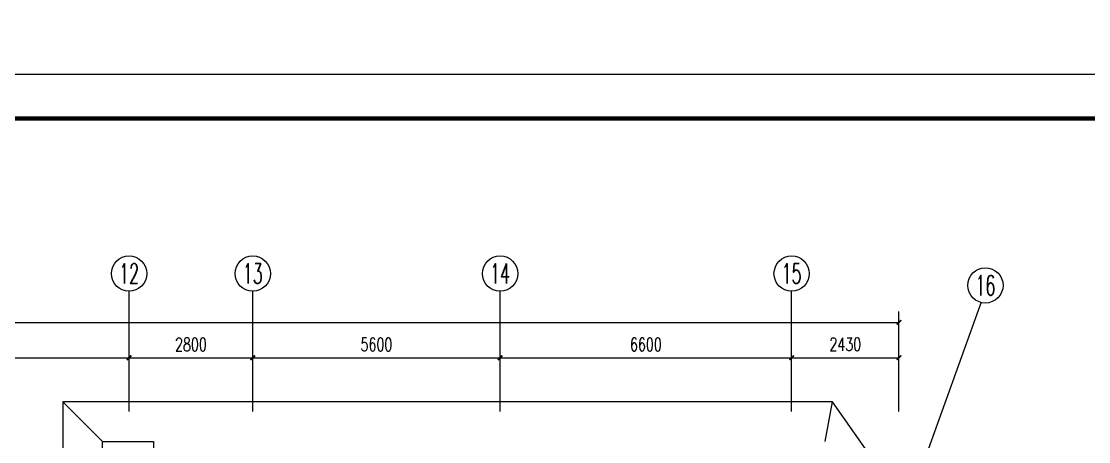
# Model space of a CAD drawing. Extents: x 2166032 to 5302137, y 581493 to 2416206.
# Drawn here: x 2506403 to 2530567, y 1231071 to 1240587 of the extents above; entities that cross this region are included whole.
import ezdxf
from ezdxf.enums import TextEntityAlignment as Align

# ---------------------------------------------------------------- set-up
doc = ezdxf.new("R2010")
doc.units = 0
doc.header["$LTSCALE"] = 1000
doc.header["$MEASUREMENT"] = 0
for name, color, linetype in [('3T_WOOD', 21, 'Continuous'), ('AXIS', 3, 'Continuous'), ('AXIS_TEXT', 7, 'Continuous'), ('PUB_TITLE', 137, 'Continuous'), ('石材幕墙', 8, 'Continuous')]:
    doc.layers.add(name, color=color, linetype=linetype)
doc.styles.add('_TCH_AXIS', font='complex_.ttf')
doc.styles.add('COMPLEX', font='complex_.ttf')
doc.styles.add('DIM_FONT', font='simplex_.ttf', dxfattribs={"width": 0.7})
doc.dimstyles.new('DIMN', dxfattribs={"dimtxt": 300, "dimasz": 100, "dimexe": 250, "dimexo": 300, "dimgap": 150, "dimtad": 1, "dimdec": 0, "dimzin": 0, "dimdsep": 46, "dimtxsty": 'DIM_FONT', "dimblk": 'ARCHTICK', "dimcen": 0.09, "dimclrt": 7, "dimazin": 2, "dimtfac": 1, "dimtdec": 0, "dimtix": 1, "dimtmove": 2, "dimatfit": 3, "dimldrblk": 'ARCHTICK', "dimfxl": 1, "dimtolj": 1, "dimtzin": 0, "dimarcsym": 0})

# ---------------------------------------------------------------- blocks, each defined once
blk = doc.blocks.new('_ArchTick')
at = {"color": 0, "linetype": 'ByBlock', "const_width": 0.4}
blk.add_lwpolyline([(-0.5, -0.5), (0.5, 0.5)], dxfattribs=at)
blk = doc.blocks.new('*D2862')
at = {"layer": 'AXIS', "color": 0, "lineweight": -2}
for p, q in [((2500443, 1231757), (2500443, 1233221)), ((2508843, 1231757), (2508843, 1233221)), ((2500443, 1232971), (2508843, 1232971))]:
    blk.add_line(p, q, dxfattribs=at)
at = {"layer": 'Defpoints', "color": 0}
for p in [(2508843, 1232971), (2500443, 1231457), (2508843, 1231457)]:
    blk.add_point(p, dxfattribs=at)
at = {"layer": 'AXIS', "color": 0, "lineweight": -2, "xscale": 100, "yscale": 100, "zscale": 100, "rotation": 180}
blk.add_blockref('_ArchTick', (2500443, 1232971), dxfattribs=at)
at = {"layer": 'AXIS', "color": 0, "lineweight": -2, "xscale": 100, "yscale": 100, "zscale": 100}
blk.add_blockref('_ArchTick', (2508843, 1232971), dxfattribs=at)
at = {"layer": 'AXIS', "color": 7, "insert": (2504643, 1233275), "char_height": 300, "attachment_point": 5, "style": 'DIM_FONT'}
blk.add_mtext('\\A1;8400', dxfattribs=at)
blk = doc.blocks.new('*D2863')
at = {"layer": 'AXIS', "color": 0, "lineweight": -2}
for p, q in [((2508843, 1231757), (2508843, 1233221)), ((2511643, 1231757), (2511643, 1233221)), ((2508843, 1232971), (2511643, 1232971))]:
    blk.add_line(p, q, dxfattribs=at)
at = {"layer": 'Defpoints', "color": 0}
for p in [(2511643, 1232971), (2508843, 1231457), (2511643, 1231457)]:
    blk.add_point(p, dxfattribs=at)
at = {"layer": 'AXIS', "color": 0, "lineweight": -2, "xscale": 100, "yscale": 100, "zscale": 100, "rotation": 180}
blk.add_blockref('_ArchTick', (2508843, 1232971), dxfattribs=at)
at = {"layer": 'AXIS', "color": 0, "lineweight": -2, "xscale": 100, "yscale": 100, "zscale": 100}
blk.add_blockref('_ArchTick', (2511643, 1232971), dxfattribs=at)
at = {"layer": 'AXIS', "color": 7, "insert": (2510243, 1233272), "char_height": 300, "attachment_point": 5, "style": 'DIM_FONT'}
blk.add_mtext('\\A1;2800', dxfattribs=at)
blk = doc.blocks.new('*D2864')
at = {"layer": 'AXIS', "color": 0, "lineweight": -2}
for p, q in [((2511643, 1231757), (2511643, 1233221)), ((2517243, 1231757), (2517243, 1233221)), ((2511643, 1232971), (2517243, 1232971))]:
    blk.add_line(p, q, dxfattribs=at)
at = {"layer": 'Defpoints', "color": 0}
for p in [(2517243, 1232971), (2511643, 1231457), (2517243, 1231457)]:
    blk.add_point(p, dxfattribs=at)
at = {"layer": 'AXIS', "color": 0, "lineweight": -2, "xscale": 100, "yscale": 100, "zscale": 100, "rotation": 180}
blk.add_blockref('_ArchTick', (2511643, 1232971), dxfattribs=at)
at = {"layer": 'AXIS', "color": 0, "lineweight": -2, "xscale": 100, "yscale": 100, "zscale": 100}
blk.add_blockref('_ArchTick', (2517243, 1232971), dxfattribs=at)
at = {"layer": 'AXIS', "color": 7, "insert": (2514443, 1233272), "char_height": 300, "attachment_point": 5, "style": 'DIM_FONT'}
blk.add_mtext('\\A1;5600', dxfattribs=at)
blk = doc.blocks.new('*D2865')
at = {"layer": 'AXIS', "color": 0, "lineweight": -2}
for p, q in [((2517243, 1231757), (2517243, 1233221)), ((2523843, 1231757), (2523843, 1233221)), ((2517243, 1232971), (2523843, 1232971))]:
    blk.add_line(p, q, dxfattribs=at)
at = {"layer": 'Defpoints', "color": 0}
for p in [(2523843, 1232971), (2517243, 1231457), (2523843, 1231457)]:
    blk.add_point(p, dxfattribs=at)
at = {"layer": 'AXIS', "color": 0, "lineweight": -2, "xscale": 100, "yscale": 100, "zscale": 100, "rotation": 180}
blk.add_blockref('_ArchTick', (2517243, 1232971), dxfattribs=at)
at = {"layer": 'AXIS', "color": 0, "lineweight": -2, "xscale": 100, "yscale": 100, "zscale": 100}
blk.add_blockref('_ArchTick', (2523843, 1232971), dxfattribs=at)
at = {"layer": 'AXIS', "color": 7, "insert": (2520543, 1233272), "char_height": 300, "attachment_point": 5, "style": 'DIM_FONT'}
blk.add_mtext('\\A1;6600', dxfattribs=at)
blk = doc.blocks.new('*D2866')
at = {"layer": 'AXIS', "color": 0, "lineweight": -2}
for p, q in [((2523843, 1231757), (2523843, 1233221)), ((2526273, 1231757), (2526273, 1233221)), ((2523843, 1232971), (2526273, 1232971))]:
    blk.add_line(p, q, dxfattribs=at)
at = {"layer": 'Defpoints', "color": 0}
for p in [(2526273, 1232971), (2523843, 1231457), (2526273, 1231457)]:
    blk.add_point(p, dxfattribs=at)
at = {"layer": 'AXIS', "color": 0, "lineweight": -2, "xscale": 100, "yscale": 100, "zscale": 100, "rotation": 180}
blk.add_blockref('_ArchTick', (2523843, 1232971), dxfattribs=at)
at = {"layer": 'AXIS', "color": 0, "lineweight": -2, "xscale": 100, "yscale": 100, "zscale": 100}
blk.add_blockref('_ArchTick', (2526273, 1232971), dxfattribs=at)
at = {"layer": 'AXIS', "color": 7, "insert": (2525058, 1233275), "char_height": 300, "attachment_point": 5, "style": 'DIM_FONT'}
blk.add_mtext('\\A1;2430', dxfattribs=at)
blk = doc.blocks.new('*D2867')
at = {"layer": 'AXIS', "color": 0, "lineweight": -2}
for p, q in [((2448643, 1232057), (2448643, 1234021)), ((2526273, 1232057), (2526273, 1234021)), ((2448643, 1233771), (2526273, 1233771))]:
    blk.add_line(p, q, dxfattribs=at)
at = {"layer": 'Defpoints', "color": 0}
for p in [(2526273, 1233771), (2448643, 1231757), (2526273, 1231757)]:
    blk.add_point(p, dxfattribs=at)
at = {"layer": 'AXIS', "color": 0, "lineweight": -2, "xscale": 100, "yscale": 100, "zscale": 100, "rotation": 180}
blk.add_blockref('_ArchTick', (2448643, 1233771), dxfattribs=at)
at = {"layer": 'AXIS', "color": 0, "lineweight": -2, "xscale": 100, "yscale": 100, "zscale": 100}
blk.add_blockref('_ArchTick', (2526273, 1233771), dxfattribs=at)
at = {"layer": 'AXIS', "color": 7, "insert": (2487458, 1234072), "char_height": 300, "attachment_point": 5, "style": 'DIM_FONT'}
blk.add_mtext('\\A1;77630', dxfattribs=at)
blk = doc.blocks.new('_AXISO')
blk.add_circle((0, 0), 0.5)
at = {"layer": 'AXIS_TEXT', "style": 'COMPLEX', "width": 1.171875}
blk.add_attdef('A', text='', height=0.56, dxfattribs=at).set_placement((-0.25, -0.28), (0.25, -0.28), align=Align.FIT)

msp = doc.modelspace()

# ---------------------------------------------------------------- linework, layer by layer
msp.add_circle((2604640.5, 1020101.3), 438608.5)
at = {"layer": '3T_WOOD'}
for points in [[(2525825.8, 1224247.1), (2527314.1, 1228352.9), (2524768.5, 1231970.7), (2507342.8, 1231970.7), (2507342.8, 1219470.7), (2501792.8, 1219470.7)], [(2508242.8, 1231070.7), (2507342.8, 1231970.7)], [(2524601.3, 1231070.7), (2524768.5, 1231970.7)]]:
    msp.add_lwpolyline(points, dxfattribs=at)
at = {"layer": 'AXIS'}
for p, q in [((2508842.8, 1231981.9), (2508842.8, 1234475.4)), ((2511642.8, 1231981.9), (2511642.8, 1234475.4)), ((2517242.8, 1231981.9), (2517242.8, 1234475.4)), ((2523842.8, 1231981.9), (2523842.8, 1234475.4)), ((2526786.6, 1230470.7), (2528144.9, 1234233))]:
    msp.add_line(p, q, dxfattribs=at)
msp.add_circle((2528229, 1234609.2), 400, dxfattribs=at)
at = {"layer": 'PUB_TITLE'}
msp.add_lwpolyline([(2433582.7, 1179986.1), (2538682.7, 1179986.1), (2538682.7, 1239386.1), (2433582.7, 1239386.1)], close=True, dxfattribs=at)
at = {"layer": 'PUB_TITLE', "const_width": 100}
msp.add_lwpolyline([(2436082.7, 1180986.1), (2537682.7, 1180986.1), (2537682.7, 1238386.1), (2436082.7, 1238386.1)], close=True, dxfattribs=at)
at = {"layer": '石材幕墙'}
msp.add_lwpolyline([(2508492.8, 1229170.7), (2508242.8, 1229170.7), (2508242.8, 1231070.7), (2509392.8, 1231070.7), (2509392.8, 1230770.7)], dxfattribs=at)

# ---------------------------------------------------------------- block references
at = {"layer": 'AXIS'}
ref = msp.add_blockref('_AXISO', (2508842.8, 1234875.4), dxfattribs=dict(at, xscale=800, yscale=800, zscale=800))
ref.add_attrib('A', '12', dxfattribs={"layer": 'AXIS_TEXT', "height": 452.55, "style": '_TCH_AXIS', "width": 0.597514}).set_placement((2508616.5, 1234649.2), (2509069, 1234649.2), align=Align.FIT)
ref = msp.add_blockref('_AXISO', (2511642.8, 1234875.4), dxfattribs=dict(at, xscale=800, yscale=800, zscale=800))
ref.add_attrib('A', '13', dxfattribs={"layer": 'AXIS_TEXT', "height": 452.55, "style": '_TCH_AXIS', "width": 0.597514}).set_placement((2511416.5, 1234649.2), (2511869, 1234649.2), align=Align.FIT)
ref = msp.add_blockref('_AXISO', (2517242.8, 1234875.4), dxfattribs=dict(at, xscale=800, yscale=800, zscale=800))
ref.add_attrib('A', '14', dxfattribs={"layer": 'AXIS_TEXT', "height": 452.55, "style": '_TCH_AXIS', "width": 0.581255}).set_placement((2517016.5, 1234649.2), (2517469, 1234649.2), align=Align.FIT)
ref = msp.add_blockref('_AXISO', (2523842.8, 1234875.4), dxfattribs=dict(at, xscale=800, yscale=800, zscale=800))
ref.add_attrib('A', '15', dxfattribs={"layer": 'AXIS_TEXT', "height": 452.55, "style": '_TCH_AXIS', "width": 0.597514}).set_placement((2523616.5, 1234649.2), (2524069, 1234649.2), align=Align.FIT)

# ---------------------------------------------------------------- texts
at = {"layer": 'AXIS_TEXT', "style": '_TCH_AXIS', "width": 0.597514}
msp.add_text('16', height=452.55, dxfattribs=at).set_placement((2528002.7, 1234383), (2528455.3, 1234383), align=Align.FIT)

# ---------------------------------------------------------------- dimensions: what is measured, and where the dimension line sits
at = {"layer": 'AXIS'}
for p1, p2, distance, picture, middle in [((2448642.8, 1231756.6), (2526272.8, 1231756.6), 2014.1, '*D2867', (2487457.8, 1234072)), ((2500442.8, 1231456.6), (2508842.8, 1231456.6), 1514.1, '*D2862', (2504642.8, 1233275.5)), ((2508842.8, 1231456.6), (2511642.8, 1231456.6), 1514.1, '*D2863', (2510242.8, 1233272)), ((2511642.8, 1231456.6), (2517242.8, 1231456.6), 1514.1, '*D2864', (2514442.8, 1233272)), ((2517242.8, 1231456.6), (2523842.8, 1231456.6), 1514.1, '*D2865', (2520542.8, 1233272)), ((2523842.8, 1231456.6), (2526272.8, 1231456.6), 1514.1, '*D2866', (2525057.8, 1233275.5))]:
    dim = msp.add_aligned_dim(p1=p1, p2=p2, distance=distance, dimstyle='DIMN', dxfattribs=at)
    dim.commit()
    dim.dimension.update_dxf_attribs({"geometry": picture, "text_midpoint": middle})

doc.saveas('drawing.dxf')
